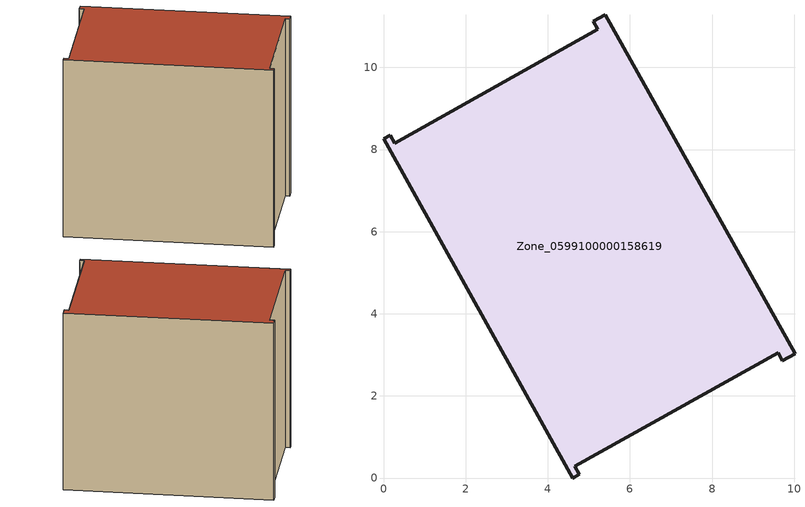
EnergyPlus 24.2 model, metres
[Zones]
Zone_0599100000158619
 floor ground (C_G): 10.02,3.03 9.71,2.86 9.61,3.05 4.66,0.28 4.77,0.09 4.61,0 0,8.26 0.16,8.35 0.27,8.15 5.22,10.93 5.11,11.12 5.4,11.28 z0
 wall outside (C_F): 4.66,0.28 9.61,3.05 9.71,2.86 10.02,3.03 5.4,11.28 5.11,11.12 5.22,10.93 0.27,8.15 0.16,8.35 0,8.26 4.61,0 4.77,0.09 4.66,0.28 z0:8.55
 roof outside (C_R): 10.02,3.03 5.4,11.28 5.11,11.12 5.22,10.93 0.27,8.15 0.16,8.35 0,8.26 4.61,0 4.77,0.09 4.66,0.28 9.61,3.05 9.71,2.86 z8.55
[BUILDING]
Pand.0599100000158619: North Axis=0; Terrain=City; Loads Convergence Tolerance Value=0.04; Temperature Convergence Tolerance Value=0.4; Solar Distribution=FullExterior; Maximum Number of Warmup Days=25; Minimum Number of Warmup Days=1
[Site:Location]
Rotterdam.The.Hague.AP_ZH_NLD Design_Conditions: Latitude=51.96; Longitude=4.45; Time Zone=1; Elevation=-4.5
[SITE:GROUNDTEMPERATURE:BUILDINGSURFACE]
18, 18, 18, 18, 18, 18, 18, 18, 18, 18, 18, 18
[MATERIAL] Thermal Absorptance=0.9; Solar Absorptance=0.7; Visible Absorptance=0.7
Name | Roughness | Thickness | Conductivity | Density | Specific Heat
G.TI.1965-1974 | MediumSmooth | 0.15 | 0.882353 | 540 | 1210
F.TI.1965-1974 | Rough | 0.3 | 0.697674 | 1920 | 840
R.TI.1965-1974 | MediumRough | 0.2 | 0.232558 | 1500 | 1000
[CONSTRUCTION]
C_G: G.TI.1965-1974
C_F: F.TI.1965-1974
C_R: R.TI.1965-1974
[ZONE]
Zone_0599100000158619: Type=1; Multiplier=1; Ceiling Height=Autocalculate; Volume=Autocalculate; Floor Area=autocalculate; Part of Total Floor Area=Yes
[ZONEINFILTRATION:DESIGNFLOWRATE]
Infil_Zone_0599100000158619: Zone or ZoneList or Space or SpaceList=Zone_0599100000158619; Schedule=AlwaysOn; Design Flow Rate Calculation Method=Flow/Area; Flow Rate per Floor Area=0.003; Constant Term Coefficient=1; Temperature Term Coefficient=0; Velocity Term Coefficient=0; Velocity Squared Term Coefficient=0
[HVACTEMPLATE:ZONE:IDEALLOADSAIRSYSTEM]
Zone_0599100000158619: Maximum Heating Supply Air Temperature=50; Minimum Cooling Supply Air Temperature=13; Maximum Heating Supply Air Humidity Ratio=0.0156; Minimum Cooling Supply Air Humidity Ratio=0.0077; Heating Limit=NoLimit; Cooling Limit=NoLimit; Dehumidification Control Type=ConstantSensibleHeatRatio; Cooling Sensible Heat Ratio=0.7; Dehumidification Setpoint=60; Humidification Control Type=None; Humidification Setpoint=30; Outdoor Air Method=None; Outdoor Air Flow Rate per Person=0.00944; Outdoor Air Flow Rate per Zone Floor Area=0; Outdoor Air Flow Rate per Zone=0; Demand Controlled Ventilation Type=None; Outdoor Air Economizer Type=NoEconomizer; Heat Recovery Type=None; Sensible Heat Recovery Effectiveness=0.7; Latent Heat Recovery Effectiveness=0.65
[ZONECONTROL:THERMOSTAT]
ThermostatControl_Zone_0599100000158619: Zone or ZoneList=Zone_0599100000158619; Control Type Schedule=DualSetpointControlType; Control 1=Thermostat_Zone_0599100000158619; Temperature Difference Between Cutout And Setpoint=0
[THERMOSTATSETPOINT:DUALSETPOINT]
Thermostat_Zone_0599100000158619: Heating Setpoint Temperature Schedule=HeatingSetpoint_Zone_0599100000158619; Cooling Setpoint Temperature Schedule=CoolingSetpoint_Zone_0599100000158619
[SCHEDULE:COMPACT]
HeatingSetpoint_Zone_0599100000158619: Through: 12/31, For: AllDays, Until: 24:00, 21
CoolingSetpoint_Zone_0599100000158619: Through: 12/31, For: AllDays, Until: 24:00, 24
DualSetpointControlType: Through: 12/31, For: AllDays, Until: 24:00, 4
AlwaysOn: Through: 12/31, For: AllDays, Until: 24:00, 1
